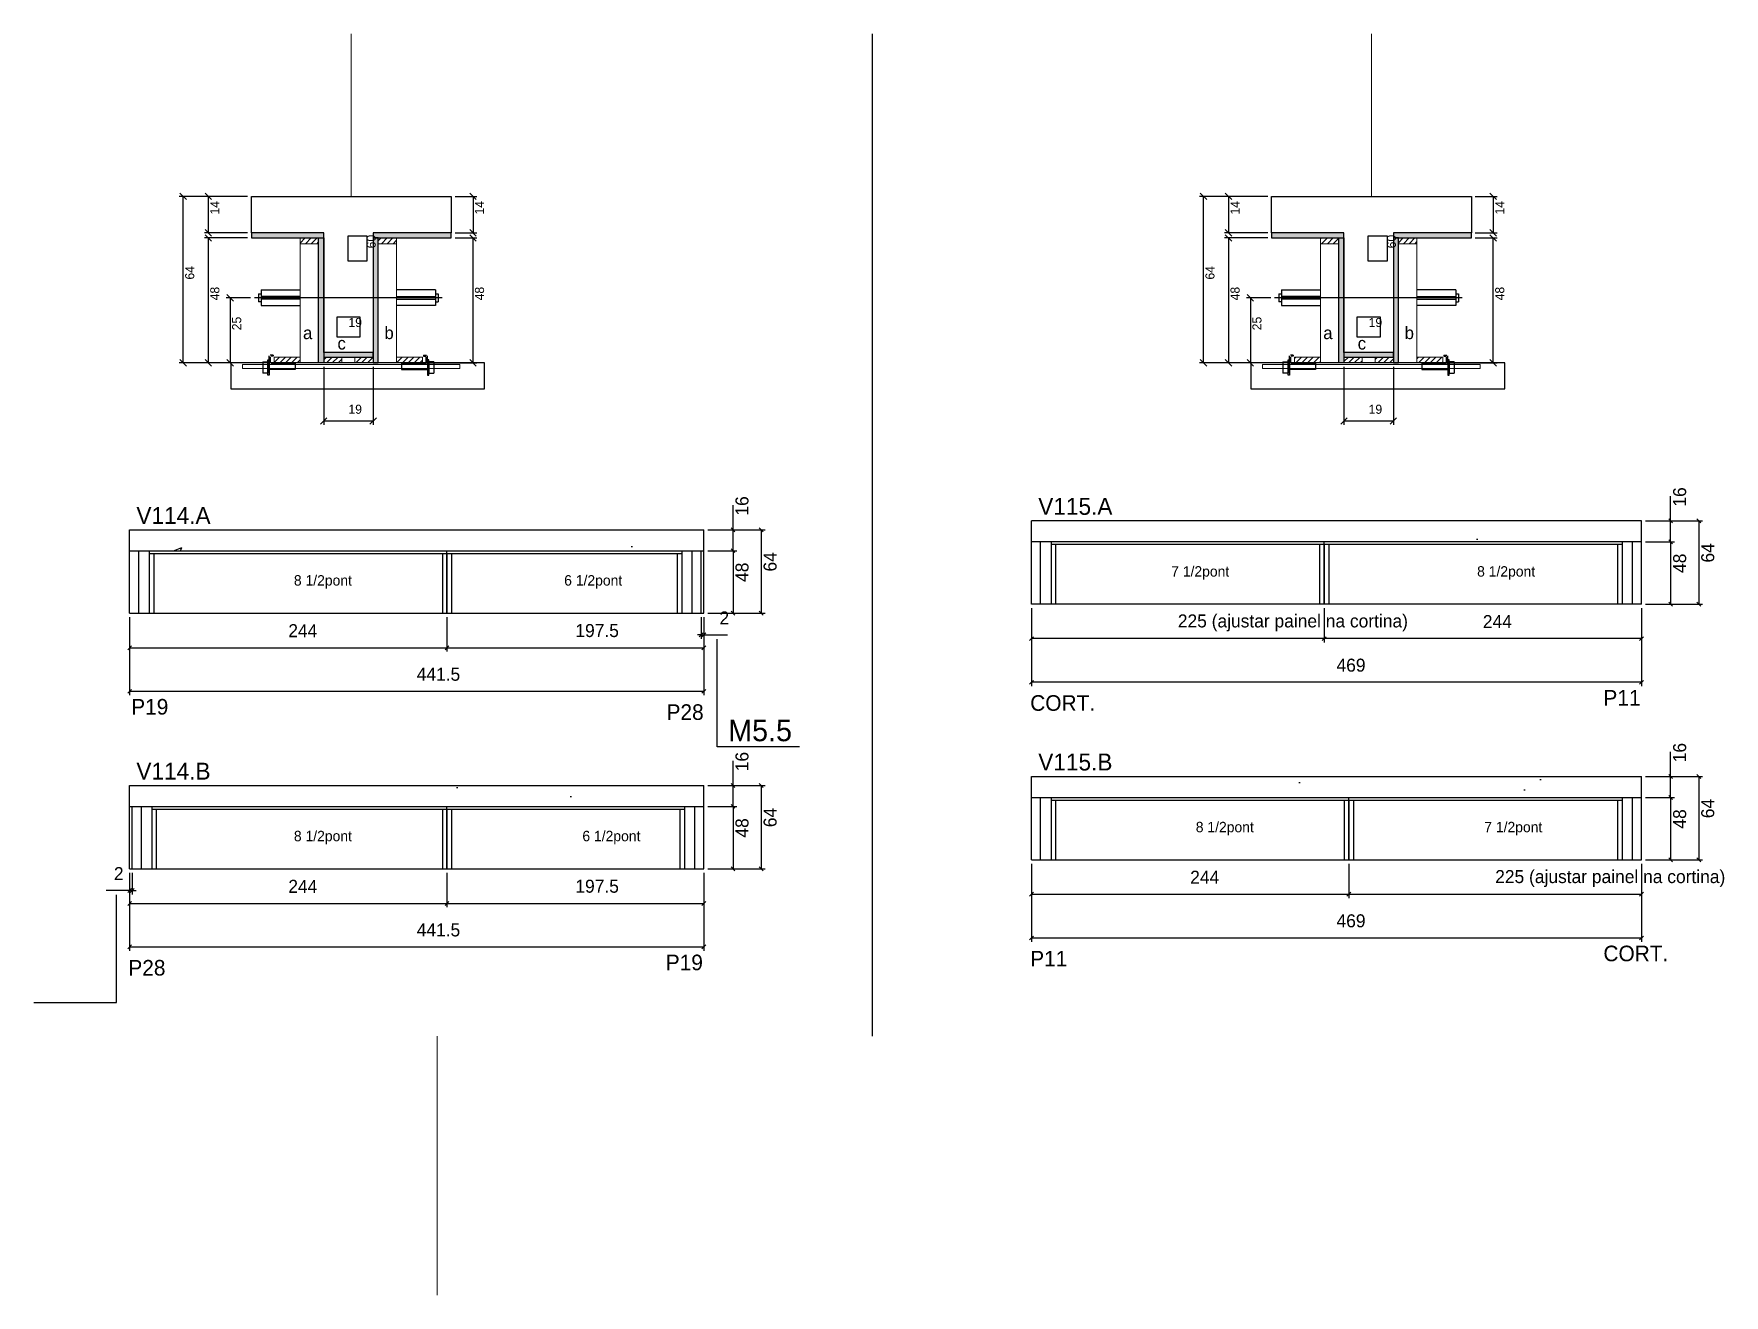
# Model space of a CAD drawing. Header units: metres. Extents: x 1701 to 3000, y 12506 to 13476.
import ezdxf

# ---------------------------------------------------------------- set-up
doc = ezdxf.new("R2010")
doc.units = ezdxf.units.M
for name, color, linetype in [('5', 7, 'Continuous'), ('barrote', 7, 'Continuous'), ('CONCRETO', 7, 'Continuous'), ('COTA', 7, 'Continuous'), ('Cota Seção (2x)', 7, 'Continuous'), ('detalhes', 7, 'Continuous'), ('Hachura', 7, 'Continuous'), ('Madeira', 7, 'Continuous'), ('NOMENCLATURA', 7, 'Continuous'), ('Painéis', 7, 'Continuous'), ('presilha', 7, 'Continuous'), ('SARR_2.2x7', 7, 'Continuous'), ('SARR_3.5x7', 7, 'Continuous'), ('SARRAFO DE PRESSAO', 7, 'Continuous'), ('SCO-___-LAJ', 7, 'Continuous'), ('TENSOR', 7, 'Continuous'), ('texto', 7, 'Continuous'), ('Texto Seção', 7, 'Continuous')]:
    doc.layers.add(name, color=color, linetype=linetype)

msp = doc.modelspace()

# ---------------------------------------------------------------- hatches: boundary and pattern name
at = {"layer": 'COTA'}
h = msp.add_hatch(dxfattribs=at)
h.set_pattern_fill('AR-CONC')
h.paths.add_polyline_path([(2936.6, 13101.1), (2936.6, 13085.1), (2467.6, 13085.1), (2467.6, 13101.1), (2936.6, 13101.1)])
h = msp.add_hatch(dxfattribs=at)
h.set_pattern_fill('AR-CONC')
h.paths.add_polyline_path([(2215.7, 13094.2), (2215.7, 13078.2), (1774.2, 13078.2), (1774.2, 13094.2), (2215.7, 13094.2)])
h = msp.add_hatch(dxfattribs=at)
h.set_pattern_fill('AR-CONC')
h.paths.add_polyline_path([(2215.7, 12881.6), (2215.7, 12897.6), (1774.2, 12897.6), (1774.2, 12881.6), (2215.7, 12881.6)])
h = msp.add_hatch(dxfattribs=at)
h.set_pattern_fill('AR-CONC')
h.paths.add_polyline_path([(2467.6, 12904.5), (2467.6, 12888.5), (2936.6, 12888.5), (2936.6, 12904.5), (2467.6, 12904.5)])
at = {"layer": 'Hachura'}
h = msp.add_hatch(color=7, dxfattribs=at)
h.dxf.hatch_style = 1
h.paths.add_polyline_path([(1923.4, 13318.7), (1923.4, 13322.7), (1867.8, 13322.7), (1867.8, 13318.7), (1923.4, 13318.7)])
h = msp.add_hatch(color=7, dxfattribs=at)
h.dxf.hatch_style = 1
h.paths.add_polyline_path([(1919.4, 13322.7), (1923.4, 13322.7), (1923.4, 13222.7), (1919.4, 13222.7), (1919.4, 13322.7)])
h = msp.add_hatch(color=7, dxfattribs=at)
h.dxf.hatch_style = 1
h.paths.add_polyline_path([(1965.4, 13322.7), (1961.4, 13322.7), (1961.4, 13222.7), (1965.4, 13222.7), (1965.4, 13322.7)])
h = msp.add_hatch(color=7, dxfattribs=at)
h.dxf.hatch_style = 1
h.paths.add_polyline_path([(2021.4, 13318.7), (2021.4, 13322.7), (1961.4, 13322.7), (1961.4, 13318.7), (2021.4, 13318.7)])
h = msp.add_hatch(color=7, dxfattribs=at)
h.dxf.hatch_style = 1
h.paths.add_polyline_path([(2707.8, 13318.7), (2707.8, 13322.7), (2652.2, 13322.7), (2652.2, 13318.7), (2707.8, 13318.7)])
h = msp.add_hatch(color=7, dxfattribs=at)
h.dxf.hatch_style = 1
h.paths.add_polyline_path([(2703.8, 13322.7), (2707.8, 13322.7), (2707.8, 13222.7), (2703.8, 13222.7), (2703.8, 13322.7)])
h = msp.add_hatch(color=7, dxfattribs=at)
h.dxf.hatch_style = 1
h.paths.add_polyline_path([(2749.8, 13322.7), (2745.8, 13322.7), (2745.8, 13222.7), (2749.8, 13222.7), (2749.8, 13322.7)])
h = msp.add_hatch(color=7, dxfattribs=at)
h.dxf.hatch_style = 1
h.paths.add_polyline_path([(2805.8, 13318.7), (2805.8, 13322.7), (2745.8, 13322.7), (2745.8, 13318.7), (2805.8, 13318.7)])
h = msp.add_hatch(dxfattribs=at)
h.set_pattern_fill('ANSI31')
h.paths.add_polyline_path([(1919.4, 13314.3), (1919.4, 13318.7), (1905.4, 13318.7), (1905.4, 13314.3), (1919.4, 13314.3)])
h = msp.add_hatch(dxfattribs=at)
h.set_pattern_fill('ANSI31')
h.paths.add_polyline_path([(1965.4, 13314.3), (1965.4, 13318.7), (1979.4, 13318.7), (1979.4, 13314.3), (1965.4, 13314.3)])
h = msp.add_hatch(dxfattribs=at)
h.set_pattern_fill('ANSI31')
h.paths.add_polyline_path([(2703.8, 13314.3), (2703.8, 13318.7), (2689.8, 13318.7), (2689.8, 13314.3), (2703.8, 13314.3)])
h = msp.add_hatch(dxfattribs=at)
h.set_pattern_fill('ANSI31')
h.paths.add_polyline_path([(2749.8, 13314.3), (2749.8, 13318.7), (2763.8, 13318.7), (2763.8, 13314.3), (2749.8, 13314.3)])
h = msp.add_hatch(color=7, dxfattribs=at)
h.dxf.hatch_style = 1
h.paths.add_polyline_path([(1961.4, 13227.1), (1961.4, 13230.7), (1923.4, 13230.7), (1923.4, 13227.1), (1961.4, 13227.1)])
h = msp.add_hatch(color=7, dxfattribs=at)
h.dxf.hatch_style = 1
h.paths.add_polyline_path([(2745.8, 13227.1), (2745.8, 13230.7), (2707.8, 13230.7), (2707.8, 13227.1), (2745.8, 13227.1)])
h = msp.add_hatch(dxfattribs=at)
h.set_pattern_fill('ANSI31')
h.paths.add_polyline_path([(1885.4, 13222.7), (1885.4, 13227.1), (1905.4, 13227.1), (1905.4, 13222.7), (1885.4, 13222.7)])
h = msp.add_hatch(dxfattribs=at)
h.set_pattern_fill('ANSI31')
h.paths.add_polyline_path([(1923.4, 13222.7), (1923.4, 13227.1), (1937.4, 13227.1), (1937.4, 13222.7), (1923.4, 13222.7)])
h = msp.add_hatch(dxfattribs=at)
h.set_pattern_fill('ANSI31')
h.paths.add_polyline_path([(1961.4, 13222.7), (1961.4, 13227.1), (1947.4, 13227.1), (1947.4, 13222.7), (1961.4, 13222.7)])
h = msp.add_hatch(dxfattribs=at)
h.set_pattern_fill('ANSI31')
h.paths.add_polyline_path([(1999.4, 13222.7), (1999.4, 13227.1), (1979.4, 13227.1), (1979.4, 13222.7), (1999.4, 13222.7)])
h = msp.add_hatch(dxfattribs=at)
h.set_pattern_fill('ANSI31')
h.paths.add_polyline_path([(2669.8, 13222.7), (2669.8, 13227.1), (2689.8, 13227.1), (2689.8, 13222.7), (2669.8, 13222.7)])
h = msp.add_hatch(dxfattribs=at)
h.set_pattern_fill('ANSI31')
h.paths.add_polyline_path([(2707.8, 13222.7), (2707.8, 13227.1), (2721.8, 13227.1), (2721.8, 13222.7), (2707.8, 13222.7)])
h = msp.add_hatch(dxfattribs=at)
h.set_pattern_fill('ANSI31')
h.paths.add_polyline_path([(2745.8, 13222.7), (2745.8, 13227.1), (2731.8, 13227.1), (2731.8, 13222.7), (2745.8, 13222.7)])
h = msp.add_hatch(dxfattribs=at)
h.set_pattern_fill('ANSI31')
h.paths.add_polyline_path([(2783.8, 13222.7), (2783.8, 13227.1), (2763.8, 13227.1), (2763.8, 13222.7), (2783.8, 13222.7)])

# ---------------------------------------------------------------- linework, layer by layer
at = {"color": 7, "lineweight": 25}
for p, q in [((1873.4, 13275.7), (1873.4, 13269.7)), ((1873.4, 13275.7), (1875.4, 13275.7)), ((1875.4, 13269.7), (1873.4, 13269.7)), ((1875.4, 13278.7), (1875.4, 13266.7)), ((1875.4, 13278.7), (1905.4, 13278.7)), ((1905.4, 13273.7), (1875.4, 13273.7)), ((1905.4, 13271.7), (1875.4, 13271.7)), ((2009.4, 13278.7), (1979.4, 13278.7)), ((1979.4, 13273.7), (2009.4, 13273.7)), ((1979.4, 13271.7), (2009.4, 13271.7)), ((2009.4, 13278.7), (2009.4, 13266.7)), ((2009.4, 13275.7), (2011.4, 13275.7)), ((2009.4, 13269.7), (2011.4, 13269.7)), ((2011.4, 13275.7), (2011.4, 13269.7)), ((2657.8, 13275.7), (2657.8, 13269.7)), ((2657.8, 13275.7), (2659.8, 13275.7)), ((2659.8, 13269.7), (2657.8, 13269.7)), ((2659.8, 13278.7), (2659.8, 13266.7)), ((2659.8, 13278.7), (2689.8, 13278.7)), ((2689.8, 13273.7), (2659.8, 13273.7)), ((2689.8, 13271.7), (2659.8, 13271.7)), ((2793.8, 13278.7), (2763.8, 13278.7)), ((2763.8, 13273.7), (2793.8, 13273.7)), ((2763.8, 13271.7), (2793.8, 13271.7)), ((2793.8, 13278.7), (2793.8, 13266.7)), ((2793.8, 13275.7), (2795.8, 13275.7)), ((2793.8, 13269.7), (2795.8, 13269.7)), ((2795.8, 13275.7), (2795.8, 13269.7)), ((1875.4, 13266.7), (1905.4, 13266.7)), ((2009.4, 13266.7), (1979.4, 13266.7)), ((2659.8, 13266.7), (2689.8, 13266.7)), ((2793.8, 13266.7), (2763.8, 13266.7))]:
    msp.add_line(p, q, dxfattribs=at)
at = {"layer": 'barrote', "color": 251, "lineweight": 25}
for points in [[(1851.9, 13202.7), (2047.1, 13202.7), (2047.1, 13222.7), (1851.9, 13222.7)], [(2636.3, 13202.7), (2831.5, 13202.7), (2831.5, 13222.7), (2636.3, 13222.7)]]:
    msp.add_lwpolyline(points, close=True, dxfattribs=at)
at = {"layer": 'CONCRETO', "color": 251, "lineweight": 25}
for points in [[(1867.8, 13322.7), (1867.8, 13350.7), (2021.4, 13350.7), (2021.4, 13322.7), (1961.4, 13322.7), (1961.4, 13230.7), (1923.4, 13230.7), (1923.4, 13322.7)], [(2652.2, 13322.7), (2652.2, 13350.7), (2805.8, 13350.7), (2805.8, 13322.7), (2745.8, 13322.7), (2745.8, 13230.7), (2707.8, 13230.7), (2707.8, 13322.7)]]:
    msp.add_lwpolyline(points, close=True, dxfattribs=at)
at = {"layer": 'COTA', "color": 241, "lineweight": 25}
for p, q in [((2345, 13475.7), (2345, 12704.9)), ((2936.6, 13101.1), (2467.6, 13101.1)), ((2467.6, 13085.1), (2467.6, 13101.1)), ((2936.6, 13085.1), (2936.6, 13101.1)), ((1774.2, 13094.2), (2215.7, 13094.2)), ((1774.2, 13078.2), (1774.2, 13094.2)), ((2215.7, 13078.2), (2215.7, 13094.2)), ((1774.2, 12897.6), (2215.7, 12897.6)), ((1774.2, 12881.6), (1774.2, 12897.6)), ((2215.7, 12881.6), (2215.7, 12897.6)), ((2467.6, 12904.5), (2936.6, 12904.5)), ((2467.6, 12888.5), (2467.6, 12904.5)), ((2936.6, 12888.5), (2936.6, 12904.5))]:
    msp.add_line(p, q, dxfattribs=at)
at = {"layer": 'COTA', "color": 4, "lineweight": 25}
for p, q in [((1864.8, 13350.7), (1812.4, 13350.7)), ((1815.4, 13222.7), (1815.4, 13350.7)), ((1864.8, 13350.7), (1831.7, 13350.7)), ((1834.7, 13350.7), (1834.7, 13322.7)), ((2024.4, 13350.7), (2041.2, 13350.7)), ((2038.2, 13350.7), (2038.2, 13322.7)), ((2649.2, 13350.7), (2596.8, 13350.7)), ((2599.8, 13222.7), (2599.8, 13350.7)), ((2649.2, 13350.7), (2616.1, 13350.7)), ((2619.1, 13350.7), (2619.1, 13322.7)), ((2808.8, 13350.7), (2825.6, 13350.7)), ((2822.6, 13350.7), (2822.6, 13322.7)), ((1864.8, 13322.7), (1831.7, 13322.7)), ((2024.4, 13322.7), (2041.2, 13322.7)), ((2649.2, 13322.7), (2616.1, 13322.7)), ((2808.8, 13322.7), (2825.6, 13322.7)), ((1864.8, 13318.7), (1831.7, 13318.7)), ((1834.7, 13318.7), (1834.7, 13222.7)), ((2024.4, 13318.7), (2041.2, 13318.7)), ((2038.2, 13222.7), (2038.2, 13318.7)), ((2649.2, 13318.7), (2616.1, 13318.7)), ((2619.1, 13318.7), (2619.1, 13222.7)), ((2808.8, 13318.7), (2825.6, 13318.7)), ((2822.6, 13222.7), (2822.6, 13318.7)), ((1867.1, 13272.7), (1848.5, 13272.7)), ((1851.5, 13272.7), (1851.5, 13222.7)), ((2651.5, 13272.7), (2632.9, 13272.7)), ((2635.9, 13272.7), (2635.9, 13222.7)), ((1886.8, 13222.7), (1812.4, 13222.7)), ((1886.8, 13222.7), (1831.7, 13222.7)), ((1867.1, 13222.7), (1848.5, 13222.7)), ((1923.4, 13219.7), (1923.4, 13175)), ((1961.4, 13219.7), (1961.4, 13175)), ((1998, 13222.7), (2041.2, 13222.7)), ((2671.2, 13222.7), (2596.8, 13222.7)), ((2671.2, 13222.7), (2616.1, 13222.7)), ((2651.5, 13222.7), (2632.9, 13222.7)), ((2707.8, 13219.7), (2707.8, 13175)), ((2745.8, 13219.7), (2745.8, 13175)), ((2782.4, 13222.7), (2825.6, 13222.7)), ((1923.4, 13178), (1961.4, 13178)), ((2707.8, 13178), (2745.8, 13178)), ((2959, 13101.1), (2959, 13120.1)), ((2238.1, 13094.2), (2238.1, 13113.2)), ((2939.6, 13101.1), (2962, 13101.1)), ((2939.6, 13101.1), (2983.6, 13101.1)), ((2959, 13085.1), (2959, 13101.1)), ((2980.6, 13101.1), (2980.6, 13037.1)), ((2218.7, 13094.2), (2241.1, 13094.2)), ((2218.7, 13094.2), (2262.7, 13094.2)), ((2238.1, 13078.2), (2238.1, 13094.2)), ((2259.7, 13094.2), (2259.7, 13030.2)), ((2218.7, 13078.2), (2241.1, 13078.2)), ((2218.7, 13078.2), (2241.1, 13078.2)), ((2238.1, 13078.2), (2238.1, 13030.2)), ((2939.6, 13085.1), (2962, 13085.1)), ((2939.6, 13085.1), (2962, 13085.1)), ((2959, 13085.1), (2959, 13037.1)), ((2939.6, 13037.1), (2962, 13037.1)), ((2939.6, 13037.1), (2983.6, 13037.1)), ((1774.2, 13027.2), (1774.2, 13000.6)), ((1774.2, 13027.2), (1774.2, 12967.1)), ((2018.2, 13027.2), (2018.2, 13000.6)), ((2018.2, 13027.2), (2018.2, 13000.6)), ((2213.7, 13027.2), (2213.7, 13010.5)), ((2215.7, 13027.2), (2215.7, 13000.6)), ((2215.7, 13027.2), (2215.7, 12967.1)), ((2215.7, 13027.2), (2215.7, 13010.5)), ((2218.7, 13030.2), (2241.1, 13030.2)), ((2218.7, 13030.2), (2262.7, 13030.2)), ((2467.6, 13034.1), (2467.6, 13007.6)), ((2467.6, 13034.1), (2467.6, 12974)), ((2692.6, 13034.1), (2692.6, 13007.6)), ((2692.6, 13034.1), (2692.6, 13007.6)), ((2936.6, 13034.1), (2936.6, 13007.6)), ((2936.6, 13034.1), (2936.6, 12974)), ((2213.7, 13013.5), (2210.7, 13013.5)), ((2213.7, 13013.5), (2215.7, 13013.5)), ((2215.7, 13013.5), (2233.8, 13013.5)), ((2692.6, 13010.6), (2467.6, 13010.6)), ((2936.6, 13010.6), (2692.6, 13010.6)), ((1774.2, 13003.6), (2018.2, 13003.6)), ((2018.2, 13003.6), (2215.7, 13003.6)), ((2936.6, 12977), (2467.6, 12977)), ((1774.2, 12970.1), (2215.7, 12970.1)), ((2959, 12904.5), (2959, 12923.5)), ((2238.1, 12897.6), (2238.1, 12916.6)), ((2218.7, 12897.6), (2241.1, 12897.6)), ((2218.7, 12897.6), (2262.7, 12897.6)), ((2238.1, 12881.6), (2238.1, 12897.6)), ((2259.7, 12897.6), (2259.7, 12833.6)), ((2939.6, 12904.5), (2962, 12904.5)), ((2939.6, 12904.5), (2983.6, 12904.5)), ((2959, 12888.5), (2959, 12904.5)), ((2980.6, 12904.5), (2980.6, 12840.5)), ((2218.7, 12881.6), (2241.1, 12881.6)), ((2218.7, 12881.6), (2241.1, 12881.6)), ((2238.1, 12881.6), (2238.1, 12833.6)), ((2939.6, 12888.5), (2962, 12888.5)), ((2939.6, 12888.5), (2962, 12888.5)), ((2959, 12888.5), (2959, 12840.5)), ((2939.6, 12840.5), (2962, 12840.5)), ((2939.6, 12840.5), (2983.6, 12840.5)), ((1774.2, 12830.6), (1774.2, 12804)), ((1774.2, 12830.6), (1774.2, 12770.5)), ((1774.2, 12830.6), (1774.2, 12813.9)), ((1776.2, 12830.6), (1776.2, 12813.9)), ((2018.2, 12830.6), (2018.2, 12804)), ((2018.2, 12830.6), (2018.2, 12804)), ((2215.7, 12830.6), (2215.7, 12804)), ((2215.7, 12830.6), (2215.7, 12770.5)), ((2218.7, 12833.6), (2241.1, 12833.6)), ((2218.7, 12833.6), (2262.7, 12833.6)), ((2467.6, 12837.5), (2467.6, 12811)), ((2467.6, 12837.5), (2467.6, 12777.4)), ((2711.6, 12837.5), (2711.6, 12811)), ((2711.6, 12837.5), (2711.6, 12811)), ((2936.6, 12837.5), (2936.6, 12811)), ((2936.6, 12837.5), (2936.6, 12777.4)), ((1774.2, 12816.9), (1756.1, 12816.9)), ((1776.2, 12816.9), (1774.2, 12816.9)), ((1776.2, 12816.9), (1779.2, 12816.9)), ((1774.2, 12807), (2018.2, 12807)), ((2018.2, 12807), (2215.7, 12807)), ((2467.6, 12814), (2711.6, 12814)), ((2711.6, 12814), (2936.6, 12814)), ((2467.6, 12780.4), (2936.6, 12780.4)), ((1774.2, 12773.5), (2215.7, 12773.5))]:
    msp.add_line(p, q, dxfattribs=at)
at = {"layer": 'COTA', "color": 0, "lineweight": 25}
for p, q in [((2960.5, 13099.6), (2957.5, 13102.6)), ((2982.1, 13099.6), (2979.1, 13102.6)), ((2239.6, 13092.7), (2236.6, 13095.7)), ((2261.2, 13092.7), (2258.2, 13095.7)), ((2239.6, 13076.7), (2236.6, 13079.7)), ((2236.6, 13079.7), (2239.6, 13076.7)), ((2960.5, 13083.6), (2957.5, 13086.6)), ((2957.5, 13086.6), (2960.5, 13083.6)), ((2957.5, 13038.6), (2960.5, 13035.6)), ((2979.1, 13038.6), (2982.1, 13035.6)), ((2236.6, 13031.7), (2239.6, 13028.7)), ((2258.2, 13031.7), (2261.2, 13028.7)), ((2212.2, 13012), (2215.2, 13015)), ((2217.2, 13015), (2214.2, 13012)), ((2469.1, 13012.1), (2466.1, 13009.1)), ((2694.1, 13012.1), (2691.1, 13009.1)), ((2691.1, 13009.1), (2694.1, 13012.1)), ((2935.1, 13009.1), (2938.1, 13012.1)), ((1775.7, 13005.1), (1772.7, 13002.1)), ((2016.7, 13002.1), (2019.7, 13005.1)), ((2019.7, 13005.1), (2016.7, 13002.1)), ((2214.2, 13002.1), (2217.2, 13005.1)), ((1775.7, 12971.6), (1772.7, 12968.6)), ((2214.2, 12968.6), (2217.2, 12971.6)), ((2469.1, 12978.5), (2466.1, 12975.5)), ((2935.1, 12975.5), (2938.1, 12978.5)), ((2960.5, 12903), (2957.5, 12906)), ((2982.1, 12903), (2979.1, 12906)), ((2239.6, 12896.1), (2236.6, 12899.1)), ((2261.2, 12896.1), (2258.2, 12899.1)), ((2239.6, 12880.1), (2236.6, 12883.1)), ((2236.6, 12883.1), (2239.6, 12880.1)), ((2960.5, 12887), (2957.5, 12890)), ((2957.5, 12890), (2960.5, 12887)), ((2957.5, 12842), (2960.5, 12839)), ((2979.1, 12842), (2982.1, 12839)), ((2236.6, 12835.1), (2239.6, 12832.1)), ((2258.2, 12835.1), (2261.2, 12832.1)), ((1772.7, 12815.4), (1775.7, 12818.4)), ((1777.7, 12818.4), (1774.7, 12815.4)), ((2469.1, 12815.5), (2466.1, 12812.5)), ((2710.1, 12812.5), (2713.1, 12815.5)), ((2713.1, 12815.5), (2710.1, 12812.5)), ((2935.1, 12812.5), (2938.1, 12815.5)), ((1775.7, 12808.5), (1772.7, 12805.5)), ((2016.7, 12805.5), (2019.7, 12808.5)), ((2019.7, 12808.5), (2016.7, 12805.5)), ((2214.2, 12805.5), (2217.2, 12808.5)), ((2469.1, 12781.9), (2466.1, 12778.9)), ((2935.1, 12778.9), (2938.1, 12781.9)), ((1775.7, 12775), (1772.7, 12772)), ((2214.2, 12772), (2217.2, 12775))]:
    msp.add_line(p, q, dxfattribs=at)
for points in [[(1817.9, 13348.2), (1812.9, 13353.2)], [(1837.2, 13348.2), (1832.2, 13353.2)], [(2040.7, 13348.2), (2035.7, 13353.2)], [(2602.3, 13348.2), (2597.3, 13353.2)], [(2621.6, 13348.2), (2616.6, 13353.2)], [(2825.1, 13348.2), (2820.1, 13353.2)], [(1832.2, 13325.2), (1837.2, 13320.2)], [(2035.7, 13325.2), (2040.7, 13320.2)], [(2616.6, 13325.2), (2621.6, 13320.2)], [(2820.1, 13325.2), (2825.1, 13320.2)], [(1837.2, 13316.2), (1832.2, 13321.2)], [(2040.7, 13316.2), (2035.7, 13321.2)], [(2621.6, 13316.2), (2616.6, 13321.2)], [(2825.1, 13316.2), (2820.1, 13321.2)], [(1854, 13270.2), (1849, 13275.2)], [(2638.4, 13270.2), (2633.4, 13275.2)], [(1812.9, 13225.2), (1817.9, 13220.2)], [(1832.2, 13225.2), (1837.2, 13220.2)], [(1849, 13225.2), (1854, 13220.2)], [(2035.7, 13225.2), (2040.7, 13220.2)], [(2597.3, 13225.2), (2602.3, 13220.2)], [(2616.6, 13225.2), (2621.6, 13220.2)], [(2633.4, 13225.2), (2638.4, 13220.2)], [(2820.1, 13225.2), (2825.1, 13220.2)], [(1925.9, 13180.5), (1920.9, 13175.5)], [(1958.9, 13175.5), (1963.9, 13180.5)], [(2710.3, 13180.5), (2705.3, 13175.5)], [(2743.3, 13175.5), (2748.3, 13180.5)]]:
    msp.add_lwpolyline(points, dxfattribs=at)
at = {"layer": 'Cota Seção (2x)', "color": 180, "lineweight": 25}
for p, q in [((1956.9, 13320.2), (1941.9, 13320.2)), ((1941.9, 13320.2), (1941.9, 13301.2)), ((1956.9, 13301.2), (1956.9, 13320.2)), ((2741.3, 13320.2), (2726.3, 13320.2)), ((2726.3, 13320.2), (2726.3, 13301.2)), ((2741.3, 13301.2), (2741.3, 13320.2)), ((1941.9, 13301.2), (1956.9, 13301.2)), ((2726.3, 13301.2), (2741.3, 13301.2)), ((1951.4, 13257.7), (1933.4, 13257.7)), ((1933.4, 13257.7), (1933.4, 13242.7)), ((1951.4, 13242.7), (1951.4, 13257.7)), ((2735.8, 13257.7), (2717.8, 13257.7)), ((2717.8, 13257.7), (2717.8, 13242.7)), ((2735.8, 13242.7), (2735.8, 13257.7)), ((1933.4, 13242.7), (1951.4, 13242.7)), ((2717.8, 13242.7), (2735.8, 13242.7))]:
    msp.add_line(p, q, dxfattribs=at)
at = {"layer": 'Madeira', "color": 126, "lineweight": 18}
for points in [[(1919.4, 13314.3), (1919.4, 13318.7), (1905.4, 13318.7), (1905.4, 13314.3)], [(1919.4, 13318.7), (1905.4, 13318.7), (1905.4, 13222.7), (1919.4, 13222.7)], [(1965.4, 13314.3), (1965.4, 13318.7), (1979.4, 13318.7), (1979.4, 13314.3)], [(1965.4, 13318.7), (1979.4, 13318.7), (1979.4, 13222.7), (1965.4, 13222.7)], [(2703.8, 13314.3), (2703.8, 13318.7), (2689.8, 13318.7), (2689.8, 13314.3)], [(2703.8, 13318.7), (2689.8, 13318.7), (2689.8, 13222.7), (2703.8, 13222.7)], [(2749.8, 13314.3), (2749.8, 13318.7), (2763.8, 13318.7), (2763.8, 13314.3)], [(2749.8, 13318.7), (2763.8, 13318.7), (2763.8, 13222.7), (2749.8, 13222.7)], [(1885.4, 13222.7), (1885.4, 13227.1), (1905.4, 13227.1), (1905.4, 13222.7)], [(1923.4, 13222.7), (1923.4, 13227.1), (1937.4, 13227.1), (1937.4, 13222.7)], [(1961.4, 13222.7), (1961.4, 13227.1), (1947.4, 13227.1), (1947.4, 13222.7)], [(1999.4, 13222.7), (1999.4, 13227.1), (1979.4, 13227.1), (1979.4, 13222.7)], [(2669.8, 13222.7), (2669.8, 13227.1), (2689.8, 13227.1), (2689.8, 13222.7)], [(2707.8, 13222.7), (2707.8, 13227.1), (2721.8, 13227.1), (2721.8, 13222.7)], [(2745.8, 13222.7), (2745.8, 13227.1), (2731.8, 13227.1), (2731.8, 13222.7)], [(2783.8, 13222.7), (2783.8, 13227.1), (2763.8, 13227.1), (2763.8, 13222.7)]]:
    msp.add_lwpolyline(points, close=True, dxfattribs=at)
at = {"layer": 'NOMENCLATURA', "color": 7, "lineweight": 25}
for p, q in [((2225.9, 12927.5), (2225.9, 13010.2)), ((2289.3, 12927.5), (2225.9, 12927.5)), ((1764, 12730.9), (1764, 12813.6)), ((1700.5, 12730.9), (1764, 12730.9))]:
    msp.add_line(p, q, dxfattribs=at)
at = {"layer": 'Painéis', "color": 200, "lineweight": 25}
for p, q in [((1774.2, 13078.2), (2215.7, 13078.2)), ((1774.2, 13030.2), (1774.2, 13078.2)), ((2018.2, 13030.2), (2018.2, 13078.2)), ((2213.7, 13030.2), (2213.7, 13078.2)), ((2215.7, 13030.2), (2215.7, 13078.2)), ((2936.6, 13085.1), (2467.6, 13085.1)), ((2467.6, 13037.1), (2467.6, 13085.1)), ((2692.6, 13037.1), (2692.6, 13085.1)), ((2936.6, 13037.1), (2936.6, 13085.1)), ((2936.6, 13037.1), (2467.6, 13037.1)), ((1774.2, 13030.2), (2215.7, 13030.2)), ((1774.2, 12881.6), (2215.7, 12881.6)), ((1774.2, 12833.6), (1774.2, 12881.6)), ((1776.2, 12833.6), (1776.2, 12881.6)), ((2018.2, 12833.6), (2018.2, 12881.6)), ((2215.7, 12833.6), (2215.7, 12881.6)), ((2467.6, 12888.5), (2936.6, 12888.5)), ((2467.6, 12840.5), (2467.6, 12888.5)), ((2711.6, 12840.5), (2711.6, 12888.5)), ((2936.6, 12840.5), (2936.6, 12888.5)), ((2467.6, 12840.5), (2936.6, 12840.5)), ((1774.2, 12833.6), (2215.7, 12833.6))]:
    msp.add_line(p, q, dxfattribs=at)
for points in [[(1923.4, 13318.7), (1923.4, 13322.7), (1867.8, 13322.7), (1867.8, 13318.7)], [(2021.4, 13318.7), (2021.4, 13322.7), (1961.4, 13322.7), (1961.4, 13318.7)], [(2707.8, 13318.7), (2707.8, 13322.7), (2652.2, 13322.7), (2652.2, 13318.7)], [(2805.8, 13318.7), (2805.8, 13322.7), (2745.8, 13322.7), (2745.8, 13318.7)], [(1919.4, 13318.7), (1923.4, 13318.7), (1923.4, 13222.7), (1919.4, 13222.7)], [(1965.4, 13318.7), (1961.4, 13318.7), (1961.4, 13222.7), (1965.4, 13222.7)], [(2703.8, 13318.7), (2707.8, 13318.7), (2707.8, 13222.7), (2703.8, 13222.7)], [(2749.8, 13318.7), (2745.8, 13318.7), (2745.8, 13222.7), (2749.8, 13222.7)], [(1961.4, 13227.1), (1961.4, 13230.7), (1923.4, 13230.7), (1923.4, 13227.1)], [(2745.8, 13227.1), (2745.8, 13230.7), (2707.8, 13230.7), (2707.8, 13227.1)]]:
    msp.add_lwpolyline(points, close=True, dxfattribs=at)
at = {"layer": 'presilha', "color": 1, "lineweight": 25}
for p, q in [((1876.5, 13223.4), (1880.5, 13223.4)), ((1876.5, 13223.4), (1876.5, 13214.7)), ((1880.5, 13225.1), (1881.5, 13225.1)), ((1880.5, 13213.1), (1880.5, 13225.1)), ((1880.5, 13223.4), (1880.5, 13214.7)), ((1881.5, 13221.8), (1881.5, 13228)), ((1881.5, 13225.1), (1881.5, 13213.1)), ((1901.5, 13217.5), (1881.5, 13217.5)), ((1884.5, 13228.7), (1882.3, 13228.7)), ((1882.5, 13222.4), (1882.5, 13227.4)), ((1884.5, 13227.7), (1882.9, 13227.7)), ((1901.5, 13222.1), (1882.9, 13222.1)), ((1884.5, 13228.7), (1884.5, 13227.7)), ((1901.5, 13222.1), (1901.5, 13217.5)), ((1983.2, 13222.1), (1983.2, 13217.5)), ((1983.2, 13222.1), (2001.9, 13222.1)), ((1983.2, 13217.5), (2003.2, 13217.5)), ((2000.2, 13228.7), (2000.2, 13227.7)), ((2000.2, 13228.7), (2002.5, 13228.7)), ((2000.2, 13227.7), (2001.9, 13227.7)), ((2002.2, 13222.4), (2002.2, 13227.4)), ((2003.2, 13221.8), (2003.2, 13228)), ((2004.2, 13225.1), (2003.2, 13225.1)), ((2003.2, 13225.1), (2003.2, 13213.1)), ((2004.2, 13213.1), (2004.2, 13225.1)), ((2008.2, 13223.4), (2004.2, 13223.4)), ((2004.2, 13223.4), (2004.2, 13214.7)), ((2008.2, 13223.4), (2008.2, 13214.7)), ((2660.9, 13223.4), (2664.9, 13223.4)), ((2660.9, 13223.4), (2660.9, 13214.7)), ((2664.9, 13225.1), (2665.9, 13225.1)), ((2664.9, 13213.1), (2664.9, 13225.1)), ((2664.9, 13223.4), (2664.9, 13214.7)), ((2665.9, 13221.8), (2665.9, 13228)), ((2665.9, 13225.1), (2665.9, 13213.1)), ((2685.9, 13217.5), (2665.9, 13217.5)), ((2668.9, 13228.7), (2666.7, 13228.7)), ((2666.9, 13222.4), (2666.9, 13227.4)), ((2668.9, 13227.7), (2667.3, 13227.7)), ((2685.9, 13222.1), (2667.3, 13222.1)), ((2668.9, 13228.7), (2668.9, 13227.7)), ((2685.9, 13222.1), (2685.9, 13217.5)), ((2767.6, 13222.1), (2767.6, 13217.5)), ((2767.6, 13222.1), (2786.3, 13222.1)), ((2767.6, 13217.5), (2787.6, 13217.5)), ((2784.6, 13228.7), (2784.6, 13227.7)), ((2784.6, 13228.7), (2786.9, 13228.7)), ((2784.6, 13227.7), (2786.3, 13227.7)), ((2786.6, 13222.4), (2786.6, 13227.4)), ((2787.6, 13221.8), (2787.6, 13228)), ((2788.6, 13225.1), (2787.6, 13225.1)), ((2787.6, 13225.1), (2787.6, 13213.1)), ((2788.6, 13213.1), (2788.6, 13225.1)), ((2792.6, 13223.4), (2788.6, 13223.4)), ((2788.6, 13223.4), (2788.6, 13214.7)), ((2792.6, 13223.4), (2792.6, 13214.7)), ((1880.5, 13214.7), (1876.5, 13214.7)), ((1881.5, 13213.1), (1880.5, 13213.1)), ((2003.2, 13213.1), (2004.2, 13213.1)), ((2004.2, 13214.7), (2008.2, 13214.7)), ((2664.9, 13214.7), (2660.9, 13214.7)), ((2665.9, 13213.1), (2664.9, 13213.1)), ((2787.6, 13213.1), (2788.6, 13213.1)), ((2788.6, 13214.7), (2792.6, 13214.7))]:
    msp.add_line(p, q, dxfattribs=at)
at = {"layer": 'SARR_2.2x7', "color": 40, "lineweight": 25}
for p, q in [((1781.2, 13030.2), (1781.2, 13078.2)), ((1789.2, 13076), (2018.2, 13076)), ((2018.2, 13076), (2198.7, 13076)), ((2206.7, 13030.2), (2206.7, 13078.2)), ((2474.6, 13037.1), (2474.6, 13085.1)), ((2692.6, 13082.9), (2482.6, 13082.9)), ((2921.6, 13082.9), (2692.6, 13082.9)), ((2929.6, 13037.1), (2929.6, 13085.1)), ((1783.2, 12833.6), (1783.2, 12881.6)), ((2208.7, 12833.6), (2208.7, 12881.6)), ((2474.6, 12840.5), (2474.6, 12888.5)), ((2482.6, 12886.3), (2711.6, 12886.3)), ((2711.6, 12886.3), (2921.6, 12886.3)), ((2929.6, 12840.5), (2929.6, 12888.5)), ((1791.2, 12879.4), (2018.2, 12879.4)), ((2018.2, 12879.4), (2200.7, 12879.4))]:
    msp.add_line(p, q, dxfattribs=at)
at = {"layer": 'SARR_3.5x7', "color": 81, "lineweight": 25}
for p, q in [((1789.2, 13078.2), (1789.2, 13030.2)), ((1792.7, 13076), (1792.7, 13030.2)), ((2014.7, 13076), (2014.7, 13030.2)), ((2018.2, 13076), (2018.2, 13030.2)), ((2021.7, 13076), (2021.7, 13030.2)), ((2195.2, 13076), (2195.2, 13030.2)), ((2198.7, 13078.2), (2198.7, 13030.2)), ((2482.6, 13085.1), (2482.6, 13037.1)), ((2486.1, 13082.9), (2486.1, 13037.1)), ((2689.1, 13082.9), (2689.1, 13037.1)), ((2692.6, 13082.9), (2692.6, 13037.1)), ((2696.1, 13082.9), (2696.1, 13037.1)), ((2918.1, 13082.9), (2918.1, 13037.1)), ((2921.6, 13085.1), (2921.6, 13037.1)), ((2486.1, 13037.1), (2482.6, 13037.1)), ((2692.6, 13037.1), (2689.1, 13037.1)), ((2696.1, 13037.1), (2692.6, 13037.1)), ((2921.6, 13037.1), (2918.1, 13037.1)), ((1789.2, 13030.2), (1792.7, 13030.2)), ((2014.7, 13030.2), (2018.2, 13030.2)), ((2018.2, 13030.2), (2021.7, 13030.2)), ((2195.2, 13030.2), (2198.7, 13030.2)), ((1791.2, 12881.6), (1791.2, 12833.6)), ((2200.7, 12881.6), (2200.7, 12833.6)), ((2482.6, 12888.5), (2482.6, 12840.5)), ((2486.1, 12886.3), (2486.1, 12840.5)), ((2708.1, 12886.3), (2708.1, 12840.5)), ((2711.6, 12886.3), (2711.6, 12840.5)), ((2715.1, 12886.3), (2715.1, 12840.5)), ((2918.1, 12886.3), (2918.1, 12840.5)), ((2921.6, 12888.5), (2921.6, 12840.5)), ((1794.7, 12879.4), (1794.7, 12833.6)), ((2014.7, 12879.4), (2014.7, 12833.6)), ((2018.2, 12879.4), (2018.2, 12833.6)), ((2021.7, 12879.4), (2021.7, 12833.6)), ((2197.2, 12879.4), (2197.2, 12833.6)), ((2482.6, 12840.5), (2486.1, 12840.5)), ((2708.1, 12840.5), (2711.6, 12840.5)), ((2711.6, 12840.5), (2715.1, 12840.5)), ((2918.1, 12840.5), (2921.6, 12840.5)), ((1791.2, 12833.6), (1794.7, 12833.6)), ((2014.7, 12833.6), (2018.2, 12833.6)), ((2018.2, 12833.6), (2021.7, 12833.6)), ((2197.2, 12833.6), (2200.7, 12833.6))]:
    msp.add_line(p, q, dxfattribs=at)
at = {"layer": 'SARRAFO DE PRESSAO', "color": 30, "lineweight": 9}
msp.add_line((2010.6, 12505.7), (2010.6, 12704.9), dxfattribs=at)
at = {"layer": 'SCO-___-LAJ', "color": 1, "lineweight": 0}
for points in [[(1860.9, 13221.4), (2028.2, 13221.4), (2028.2, 13218.2), (1860.9, 13218.2)], [(2645.3, 13221.4), (2812.6, 13221.4), (2812.6, 13218.2), (2645.3, 13218.2)]]:
    msp.add_lwpolyline(points, close=True, dxfattribs=at)
at = {"layer": 'TENSOR', "color": 3, "lineweight": 25}
for p, q in [((2014.4, 13272.7), (1870.1, 13272.7)), ((2798.8, 13272.7), (2654.5, 13272.7))]:
    msp.add_line(p, q, dxfattribs=at)
at = {"layer": 'Texto Seção', "color": 252, "lineweight": 15}
for p, q in [((1944.6, 13350.7), (1944.6, 13475.7)), ((2729, 13350.7), (2729, 13475.7))]:
    msp.add_line(p, q, dxfattribs=at)

# ---------------------------------------------------------------- texts
at = {"layer": '5', "color": 5, "lineweight": 25}
for s, rotation, p in [('P11', 0, (2907.3, 12959.1)), ('P19', 360, (1775.4, 12952.2)), ('P28', 0, (2187, 12948.1)), ('CORT.', 360, (2466.6, 12955.1)), ('P28', 360, (1773.2, 12751.5)), ('P19', 0, (2186.4, 12755.6)), ('P11', 360, (2466.6, 12758.5)), ('CORT.', 0, (2907.3, 12762.5))]:
    msp.add_text(s, height=12, rotation=rotation, dxfattribs=at).set_placement(p)
at = {"layer": 'COTA', "color": 1, "lineweight": 25}
for s, p in [('14', (1843.2, 13336.7)), ('14', (2046.7, 13336.7)), ('14', (2627.6, 13336.7)), ('14', (2831.1, 13336.7)), ('64', (1823.9, 13286.7)), ('64', (2608.3, 13286.7)), ('48', (1843.2, 13270.7)), ('48', (2046.7, 13270.7)), ('48', (2627.6, 13270.7)), ('48', (2831.1, 13270.7)), ('25', (1860, 13247.7)), ('25', (2644.4, 13247.7))]:
    msp.add_text(s, height=7, rotation=90, dxfattribs=at).set_placement(p)
for p in [(1942.4, 13183.5), (2726.8, 13183.5)]:
    msp.add_text('19', height=7, dxfattribs=at).set_placement(p)
at = {"layer": 'COTA', "color": 240, "lineweight": 25}
for s, p in [('16', (2970.9, 13112.1)), ('16', (2250, 13105.2)), ('64', (2271.6, 13062.2)), ('48', (2970.9, 13061.1)), ('64', (2992.5, 13069.1)), ('48', (2250, 13054.2)), ('16', (2250, 12908.6)), ('16', (2970.9, 12915.5)), ('64', (2271.6, 12865.6)), ('64', (2992.5, 12872.5)), ('48', (2250, 12857.6)), ('48', (2970.9, 12864.5))]:
    msp.add_text(s, height=10, rotation=90, dxfattribs=at).set_placement(p)
for s, p in [('2', (2227.7, 13021.5)), ('225 (ajustar painel na cortina)', (2580.1, 13019.2)), ('244', (2814.6, 13018.7)), ('244', (1896.2, 13011.7)), ('197.5', (2116.9, 13011.8)), ('441.5', (1994.9, 12978.2)), ('469', (2702.1, 12985.2)), ('2', (1762.1, 12824.9)), ('244', (2589.6, 12822.1)), ('225 (ajustar painel na cortina)', (2824.1, 12822.6)), ('244', (1896.2, 12815.1)), ('197.5', (2116.9, 12815.2)), ('441.5', (1994.9, 12781.6)), ('469', (2702.1, 12788.6))]:
    msp.add_text(s, height=10, dxfattribs=at).set_placement(p)
at = {"layer": 'Cota Seção (2x)', "color": 1, "lineweight": 25}
for p in [(1963.4, 13310.7), (2747.8, 13310.7)]:
    msp.add_text('60', height=7, rotation=90, dxfattribs=at).set_placement(p)
for p in [(1942.4, 13250.2), (2726.8, 13250.2)]:
    msp.add_text('19', height=7, dxfattribs=at).set_placement(p)
at = {"layer": 'detalhes', "color": 4, "lineweight": 25}
for s, p in [('a', (1907.5, 13240.9)), ('b', (1970.1, 13240.9)), ('a', (2691.9, 13240.9)), ('b', (2754.5, 13240.9)), ('c', (1934, 13232.9)), ('c', (2718.4, 13232.9))]:
    msp.add_text(s, height=9.6, dxfattribs=at).set_placement(p)
at = {"layer": 'NOMENCLATURA', "color": 7, "lineweight": 25}
msp.add_text('M5.5', height=16.5, dxfattribs=at).set_placement((2234.4, 12931.7))
at = {"layer": 'texto', "color": 2, "lineweight": 25}
for s, p in [('7 1/2pont', (2575, 13058.3)), ('8 1/2pont', (2810.2, 13058.3)), ('8 1/2pont', (1900.5, 13051.4)), ('6 1/2pont', (2108.3, 13051.4)), ('8 1/2pont', (2593.9, 12861.7)), ('7 1/2pont', (2815.7, 12861.7)), ('8 1/2pont', (1900.5, 12854.8)), ('6 1/2pont', (2122.3, 12854.8))]:
    msp.add_text(s, height=8, dxfattribs=at).set_placement(p)
at = {"layer": 'Texto Seção', "color": 7, "lineweight": 15}
for s, p in [('V115.A', (2472.8, 13105.8)), ('V114.A', (1779.4, 13098.8)), ('V115.B', (2472.8, 12909.2)), ('V114.B', (1779.4, 12902.2))]:
    msp.add_text(s, height=13, dxfattribs=at).set_placement(p)

doc.saveas('drawing.dxf')
